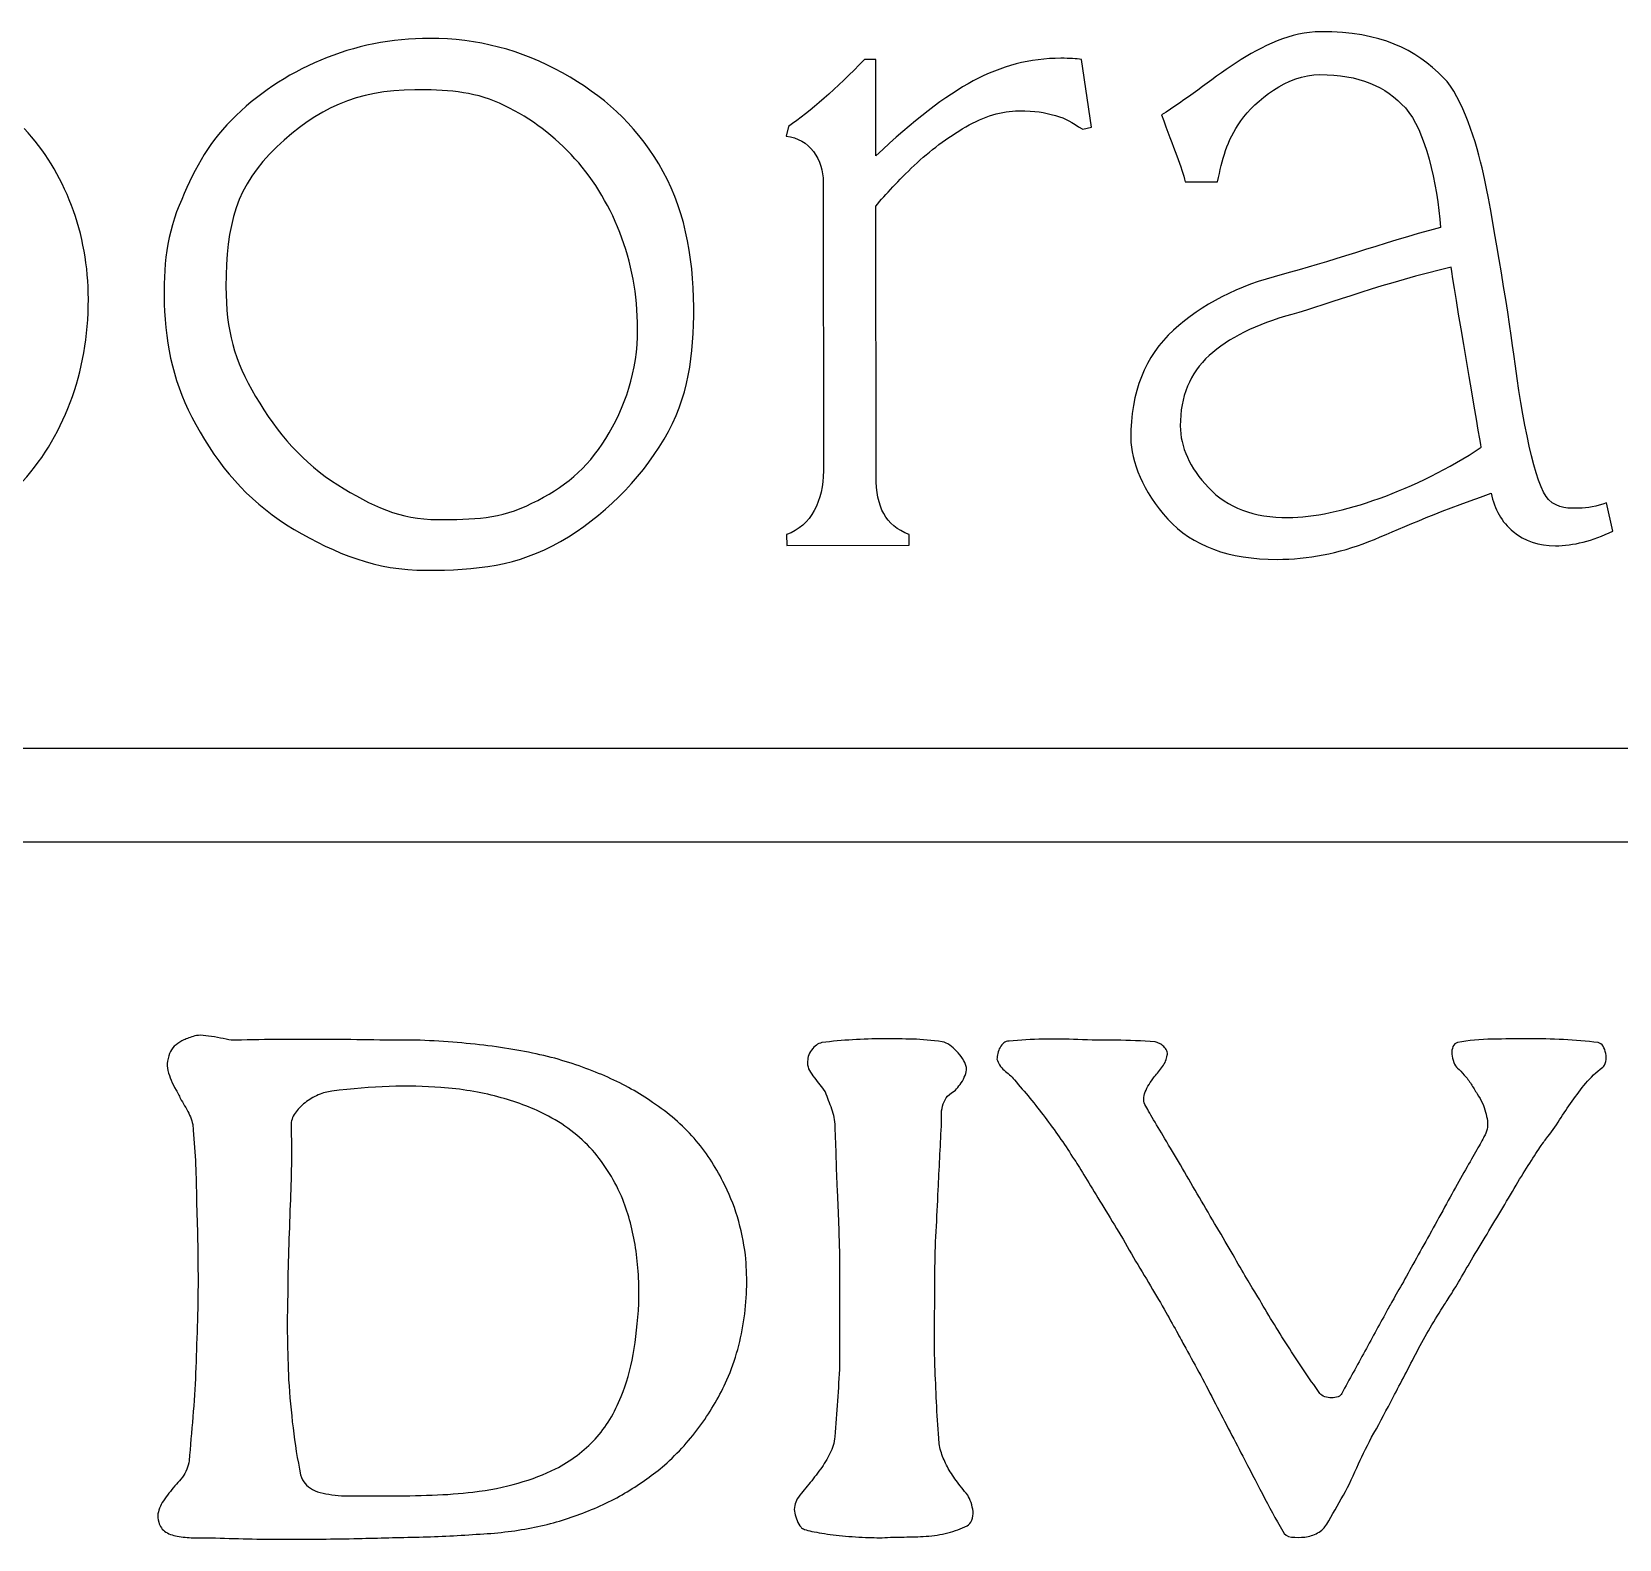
# Model space of a CAD drawing. Header units: inches. Extents: x -0.01 to 5.84, y -0.01 to 1.49.
# Drawn here: x 2.2201 to 2.5606, y 0.2954 to 0.6188 of the extents above; entities that cross this region are included whole.
import ezdxf

# ---------------------------------------------------------------- set-up
doc = ezdxf.new("R2010")
doc.units = ezdxf.units.IN
doc.header["$MEASUREMENT"] = 0

msp = doc.modelspace()

# ---------------------------------------------------------------- linework, layer by layer
at = {"color": 7, "linetype": 'Continuous', "lineweight": 25}
for p, q in [((2.40113, 0.61281), (2.39876, 0.61281)), ((2.40115, 0.59214), (2.40113, 0.61281)), ((2.44746, 0.59829), (2.44525, 0.61285)), ((2.38241, 0.59843), (2.38196, 0.59637)), ((2.44554, 0.59788), (2.44746, 0.59829)), ((2.38987, 0.5865), (2.38992, 0.52458)), ((2.46755, 0.58657), (2.47445, 0.58658)), ((2.40121, 0.52344), (2.40116, 0.58134)), ((2.55925, 0.51164), (2.55789, 0.51772)), ((2.38203, 0.51091), (2.38204, 0.50861)), ((2.40833, 0.50863), (2.40833, 0.51093)), ((2.38204, 0.50861), (2.40833, 0.50863)), ((5.47, 0.465), (1.25, 0.465)), ((1.25, 0.445), (5.47, 0.445))]:
    msp.add_line(p, q, dxfattribs=at)
at = {"color": 7, "linetype": 'Continuous', "lineweight": 25, "flags": 128}
msp.add_lwpolyline([(2.39287, 0.37035), (2.39306, 0.36547), (2.39321, 0.36161)], dxfattribs=at)
at = {"color": 7, "linetype": 'Continuous', "lineweight": 25}
for points, knots in [([(2.33394, 0.60995), (2.32515, 0.61488), (2.31567, 0.61734), (2.30549, 0.61733), (2.29725, 0.61733), (2.28945, 0.61578), (2.2821, 0.61268)], [0, 0, 0, 0, 1, 1, 1, 2, 2, 2, 2]), ([(2.2821, 0.61268), (2.27474, 0.60959), (2.26836, 0.6053), (2.26294, 0.59982), (2.25753, 0.59435), (2.25468, 0.58868), (2.2517, 0.58148)], [2, 2, 2, 2, 3, 3, 3, 4, 4, 4, 4]), ([(2.32046, 0.60342), (2.31464, 0.60607), (2.30858, 0.60633), (2.30226, 0.60632), (2.28979, 0.60631), (2.28133, 0.60222), (2.27265, 0.59406)], [10, 10, 10, 10, 11, 11, 11, 12, 12, 12, 12]), ([(2.27265, 0.59406), (2.26397, 0.5859), (2.26175, 0.57733), (2.26176, 0.56412), (2.26177, 0.55457), (2.26349, 0.5484), (2.26811, 0.54053)], [0, 0, 0, 0, 1, 1, 1, 2, 2, 2, 2]), ([(2.35574, 0.53137), (2.36107, 0.54034), (2.36211, 0.54943), (2.3621, 0.55972), (2.36209, 0.57067), (2.35995, 0.58163), (2.3546, 0.59043)], [10, 10, 10, 10, 11, 11, 11, 12, 12, 12, 12]), ([(2.2517, 0.58148), (2.24872, 0.57427), (2.24819, 0.56671), (2.2486, 0.55882), (2.24909, 0.54932), (2.25114, 0.54157), (2.25619, 0.53289)], [4, 4, 4, 4, 5, 5, 5, 6, 6, 6, 6]), ([(2.34323, 0.53151), (2.34734, 0.53807), (2.35007, 0.54592), (2.35006, 0.55506), (2.35005, 0.5624), (2.34878, 0.56929), (2.34624, 0.57573)], [6, 6, 6, 6, 7, 7, 7, 8, 8, 8, 8]), ([(2.52461, 0.56826), (2.51072, 0.5651), (2.49814, 0.5603), (2.48272, 0.55601), (2.47679, 0.55305), (2.47266, 0.5493)], [1, 1, 1, 1, 2, 2, 3, 3, 3, 3]), ([(2.47266, 0.5493), (2.46853, 0.54554), (2.46646, 0.54052), (2.46647, 0.53424), (2.46647, 0.52969), (2.46849, 0.52526), (2.47252, 0.52098)], [3, 3, 3, 3, 4, 4, 4, 5, 5, 5, 5]), ([(2.47252, 0.52098), (2.47654, 0.51669), (2.48225, 0.51456), (2.48962, 0.51456), (2.50023, 0.51457), (2.51733, 0.52052), (2.53102, 0.52965)], [5, 5, 5, 5, 6, 6, 6, 7, 7, 7, 7]), ([(2.28573, 0.52158), (2.29309, 0.51702), (2.29909, 0.51412), (2.30716, 0.51413), (2.31481, 0.51414), (2.3205, 0.51424), (2.3274, 0.51762)], [3, 3, 3, 3, 4, 4, 4, 5, 5, 5, 5]), ([(2.2764, 0.51204), (2.28528, 0.50682), (2.29393, 0.50324), (2.30469, 0.50325), (2.31537, 0.50326), (2.3244, 0.50417), (2.33352, 0.50945)], [7, 7, 7, 7, 8, 8, 8, 9, 9, 9, 9]), ([(2.26178, 0.40268), (2.26098, 0.40284), (2.26015, 0.403), (2.25843, 0.40332), (2.25763, 0.40343), (2.25688, 0.40348), (2.25613, 0.40354), (2.25553, 0.40351), (2.25508, 0.40341)], [0, 0, 0, 0, 1, 1, 2, 2, 2, 3, 3, 3, 3]), ([(2.30338, 0.40244), (2.30006, 0.40244), (2.29677, 0.40247), (2.29023, 0.40258), (2.28694, 0.4026), (2.28361, 0.4026), (2.28029, 0.4026), (2.277, 0.4026), (2.27046, 0.4026), (2.26717, 0.40255), (2.26384, 0.40244)], [4, 4, 4, 4, 5, 5, 6, 6, 6, 7, 7, 8, 8, 8, 8]), ([(2.41539, 0.40212), (2.41321, 0.40244), (2.41112, 0.40263), (2.40911, 0.40268), (2.40711, 0.40274), (2.40501, 0.40276), (2.40284, 0.40276), (2.39837, 0.40276), (2.39396, 0.40249), (2.3896, 0.40196)], [0, 0, 0, 0, 1, 1, 1, 2, 2, 2, 3, 3, 3, 3]), ([(2.41848, 0.40012), (2.41802, 0.4006), (2.41754, 0.40102), (2.41651, 0.40177), (2.41596, 0.40201), (2.41539, 0.40212)], [3, 3, 3, 3, 4, 4, 5, 5, 5, 5]), ([(2.44451, 0.4026), (2.44202, 0.40271), (2.43953, 0.40274), (2.43705, 0.40268), (2.43456, 0.40263), (2.43212, 0.40249), (2.42975, 0.40228)], [96, 96, 96, 96, 97, 97, 97, 98, 98, 98, 98]), ([(2.46105, 0.40212), (2.45824, 0.40233), (2.45546, 0.40244), (2.44994, 0.40244), (2.44721, 0.40249), (2.44451, 0.4026)], [98, 98, 98, 98, 99, 99, 100, 100, 100, 100]), ([(2.54865, 0.4026), (2.54616, 0.40271), (2.54362, 0.40276), (2.54103, 0.40276), (2.53854, 0.40276), (2.536, 0.40274), (2.53081, 0.40263), (2.52832, 0.40239), (2.52594, 0.40196)], [44, 44, 44, 44, 45, 45, 45, 46, 46, 47, 47, 47, 47]), ([(2.38668, 0.39899), (2.38656, 0.39851), (2.38651, 0.39805), (2.38651, 0.39763), (2.38651, 0.39699), (2.38665, 0.39643), (2.38694, 0.39594)], [59, 59, 59, 59, 60, 60, 60, 61, 61, 61, 61]), ([(2.46365, 0.39923), (2.46375, 0.39955), (2.46373, 0.39987), (2.46357, 0.4002), (2.46341, 0.40052), (2.46319, 0.40081), (2.46292, 0.40108)], [2, 2, 2, 2, 3, 3, 3, 4, 4, 4, 4]), ([(2.41522, 0.38399), (2.41522, 0.38485), (2.41522, 0.38562), (2.41522, 0.38632), (2.41522, 0.38701), (2.4153, 0.38768), (2.41547, 0.38832)], [13, 13, 13, 13, 14, 14, 14, 15, 15, 15, 15]), ([(2.45911, 0.38832), (2.45878, 0.38875), (2.45862, 0.38923), (2.45862, 0.38977), (2.45862, 0.3903), (2.45873, 0.39084), (2.45895, 0.39137)], [8, 8, 8, 8, 9, 9, 9, 10, 10, 10, 10]), ([(2.39321, 0.36161), (2.39332, 0.35866), (2.39338, 0.35575), (2.39338, 0.35286), (2.39338, 0.34944), (2.39338, 0.34607), (2.39338, 0.34275), (2.39338, 0.33944), (2.39338, 0.33612), (2.39338, 0.33281)], [48, 48, 48, 48, 49, 49, 49, 50, 50, 50, 51, 51, 51, 51]), ([(2.41375, 0.34275), (2.41381, 0.34607), (2.41384, 0.34939), (2.41384, 0.3527), (2.41384, 0.35559), (2.41393, 0.3585), (2.4141, 0.36145)], [18, 18, 18, 18, 19, 19, 19, 20, 20, 20, 20]), ([(2.25568, 0.3596), (2.25573, 0.35671), (2.25576, 0.35388), (2.25576, 0.3511), (2.25576, 0.34778), (2.25571, 0.34444), (2.25559, 0.34107)], [43, 43, 43, 43, 44, 44, 44, 45, 45, 45, 45]), ([(2.46722, 0.33714), (2.46938, 0.33329), (2.47152, 0.32933), (2.47362, 0.32526), (2.47573, 0.3212), (2.47781, 0.31719), (2.47987, 0.31323)], [76, 76, 76, 76, 77, 77, 77, 78, 78, 78, 78]), ([(2.50031, 0.32599), (2.49988, 0.32583), (2.49942, 0.32574), (2.49844, 0.32574), (2.49796, 0.32583), (2.49747, 0.32599)], [21, 21, 21, 21, 22, 22, 23, 23, 23, 23]), ([(2.38926, 0.31042), (2.38845, 0.3093), (2.38762, 0.30823), (2.3859, 0.30619), (2.38507, 0.30515), (2.38427, 0.30408)], [43, 43, 43, 43, 44, 44, 45, 45, 45, 45]), ([(2.27872, 0.30737), (2.27912, 0.30689), (2.27966, 0.30646), (2.28104, 0.30571), (2.28178, 0.30545), (2.28258, 0.30529)], [13, 13, 13, 13, 14, 14, 15, 15, 15, 15]), ([(2.28516, 0.30489), (2.28608, 0.30478), (2.28702, 0.30472), (2.288, 0.30472), (2.28897, 0.30472), (2.28995, 0.30472), (2.29092, 0.30472), (2.29189, 0.30472), (2.29281, 0.30472), (2.29453, 0.30472), (2.29536, 0.30472), (2.29616, 0.30472), (2.2996, 0.30472), (2.30287, 0.30478), (2.30596, 0.30489)], [16, 16, 16, 16, 17, 17, 17, 18, 18, 18, 19, 19, 20, 20, 20, 21, 21, 21, 21]), ([(2.25172, 0.29598), (2.25281, 0.29582), (2.25396, 0.29574), (2.25637, 0.29574), (2.25748, 0.29574), (2.25851, 0.29574)], [28, 28, 28, 28, 29, 29, 30, 30, 30, 30]), ([(2.25851, 0.29574), (2.26378, 0.29553), (2.26906, 0.29542), (2.27433, 0.29542), (2.2796, 0.29542), (2.28487, 0.29547), (2.29015, 0.29558)], [26, 26, 26, 26, 27, 27, 27, 28, 28, 28, 28]), ([(2.40249, 0.29574), (2.4041, 0.29585), (2.40567, 0.2959), (2.40877, 0.2959), (2.41034, 0.29595), (2.41195, 0.29606)], [33, 33, 33, 33, 34, 34, 35, 35, 35, 35])]:
    msp.add_open_spline(points, degree=3, knots=knots, dxfattribs=at)
for points in [[(2.49664, 0.61876), (2.48363, 0.61875), (2.47254, 0.60695), (2.46246, 0.60097)], [(2.52294, 0.60892), (2.51684, 0.61504), (2.50965, 0.61877), (2.49664, 0.61876)], [(2.44085, 0.61308), (2.4343, 0.61307), (2.42804, 0.61145), (2.42207, 0.60823)], [(2.44525, 0.61285), (2.4442, 0.613), (2.44273, 0.61308), (2.44085, 0.61308)], [(2.3546, 0.59043), (2.34925, 0.59923), (2.34273, 0.60502), (2.33394, 0.60995)], [(2.39876, 0.61281), (2.3926, 0.60652), (2.38714, 0.60173), (2.38241, 0.59843)], [(2.47949, 0.59967), (2.48263, 0.60406), (2.48933, 0.60959), (2.49641, 0.60959)], [(2.49641, 0.60959), (2.50476, 0.6096), (2.51059, 0.60705), (2.51476, 0.60242)], [(2.42207, 0.60823), (2.41609, 0.60501), (2.40911, 0.59965), (2.40115, 0.59214)], [(2.53151, 0.58832), (2.53004, 0.59482), (2.52708, 0.60471), (2.52294, 0.60892)], [(2.33581, 0.59242), (2.3314, 0.59711), (2.32629, 0.60077), (2.32046, 0.60342)], [(2.42044, 0.59836), (2.42442, 0.60066), (2.42822, 0.60181), (2.43183, 0.60181)], [(2.43183, 0.60181), (2.43552, 0.60181), (2.43716, 0.60148), (2.43967, 0.60081)], [(2.43967, 0.60081), (2.44218, 0.60014), (2.44301, 0.59934), (2.44554, 0.59788)], [(2.46246, 0.60097), (2.46503, 0.59369), (2.46687, 0.58963), (2.46755, 0.58657)], [(2.47445, 0.58658), (2.47558, 0.59148), (2.47627, 0.59517), (2.47949, 0.59967)], [(2.51476, 0.60242), (2.51895, 0.59779), (2.52162, 0.58629), (2.5223, 0.5768)], [(2.22861, 0.58153), (2.2262, 0.58789), (2.22282, 0.59337), (2.21849, 0.598)], [(2.38196, 0.59637), (2.38444, 0.59606), (2.38638, 0.59495), (2.38777, 0.59305)], [(2.40939, 0.59008), (2.41277, 0.59329), (2.41645, 0.59605), (2.42044, 0.59836)], [(2.38777, 0.59305), (2.38917, 0.59112), (2.38987, 0.58894), (2.38987, 0.5865)], [(2.34624, 0.57573), (2.3437, 0.58217), (2.34022, 0.58774), (2.33581, 0.59242)], [(2.40116, 0.58134), (2.40326, 0.58394), (2.406, 0.58685), (2.40939, 0.59008)], [(2.53801, 0.54965), (2.53683, 0.55872), (2.53298, 0.58181), (2.53151, 0.58832)], [(2.23224, 0.56143), (2.23223, 0.56848), (2.23102, 0.57517), (2.22861, 0.58153)], [(2.5223, 0.5768), (2.50943, 0.57334), (2.49781, 0.56913), (2.48833, 0.56671)], [(2.48833, 0.56671), (2.47886, 0.56429), (2.47107, 0.5603), (2.46498, 0.55475)], [(2.53102, 0.52965), (2.53087, 0.53064), (2.52484, 0.56535), (2.52461, 0.56826)], [(2.22836, 0.53926), (2.23095, 0.54608), (2.23224, 0.55347), (2.23224, 0.56143)], [(2.46498, 0.55475), (2.45889, 0.54918), (2.45585, 0.54147), (2.45586, 0.53159)], [(2.54549, 0.51843), (2.54257, 0.52135), (2.53982, 0.53562), (2.53801, 0.54965)], [(2.21732, 0.52138), (2.22209, 0.52649), (2.22577, 0.53244), (2.22836, 0.53926)], [(2.26811, 0.54053), (2.27273, 0.53267), (2.27837, 0.52615), (2.28573, 0.52158)], [(2.25619, 0.53289), (2.26124, 0.52421), (2.26752, 0.51726), (2.2764, 0.51204)], [(2.3274, 0.51762), (2.3343, 0.52101), (2.33912, 0.52493), (2.34323, 0.53151)], [(2.33352, 0.50945), (2.34264, 0.51472), (2.3504, 0.52239), (2.35574, 0.53137)], [(2.45586, 0.53159), (2.45587, 0.52671), (2.45851, 0.52003), (2.46378, 0.51425)], [(2.38992, 0.52458), (2.38993, 0.52137), (2.38927, 0.51853), (2.38795, 0.51608)], [(2.40285, 0.51541), (2.40176, 0.5174), (2.40121, 0.52007), (2.40121, 0.52344)], [(2.50689, 0.50941), (2.51336, 0.51194), (2.52031, 0.51539), (2.53318, 0.51977)], [(2.53318, 0.51977), (2.53386, 0.51632), (2.53542, 0.51359), (2.53787, 0.51156)], [(2.55203, 0.51657), (2.54992, 0.51657), (2.54756, 0.51636), (2.54549, 0.51843)], [(2.55789, 0.51772), (2.55579, 0.51695), (2.55383, 0.51657), (2.55203, 0.51657)], [(2.38795, 0.51608), (2.38664, 0.51363), (2.38466, 0.5119), (2.38203, 0.51091)], [(2.40833, 0.51093), (2.40577, 0.51192), (2.40394, 0.51341), (2.40285, 0.51541)], [(2.46378, 0.51425), (2.46905, 0.50848), (2.47687, 0.50559), (2.48726, 0.5056)], [(2.53787, 0.51156), (2.54031, 0.50954), (2.54334, 0.50852), (2.54695, 0.50852)], [(2.54695, 0.50852), (2.55079, 0.50853), (2.55489, 0.50957), (2.55925, 0.51164)], [(2.48726, 0.5056), (2.49388, 0.50561), (2.50042, 0.50688), (2.50689, 0.50941)], [(2.25275, 0.40252), (2.25212, 0.40225), (2.25155, 0.40191), (2.25104, 0.40148)], [(2.25508, 0.40341), (2.25416, 0.40308), (2.25338, 0.40279), (2.25275, 0.40252)], [(2.26384, 0.40244), (2.26327, 0.40244), (2.26258, 0.40252), (2.26178, 0.40268)], [(2.31886, 0.40116), (2.31404, 0.4018), (2.30889, 0.40223), (2.30338, 0.40244)], [(2.3896, 0.40196), (2.38914, 0.40185), (2.38874, 0.40166), (2.3884, 0.4014)], [(2.42861, 0.40188), (2.42829, 0.40161), (2.42801, 0.40129), (2.4278, 0.40092)], [(2.42975, 0.40228), (2.42931, 0.40228), (2.42894, 0.40215), (2.42861, 0.40188)], [(2.46203, 0.40172), (2.4617, 0.40188), (2.46138, 0.40201), (2.46105, 0.40212)], [(2.52594, 0.40196), (2.52551, 0.40185), (2.52518, 0.40156), (2.52497, 0.40108)], [(2.55611, 0.40196), (2.55362, 0.40228), (2.55114, 0.40249), (2.54865, 0.4026)], [(2.55717, 0.40116), (2.5569, 0.40159), (2.55654, 0.40185), (2.55611, 0.40196)], [(2.24983, 0.40004), (2.24955, 0.3995), (2.24934, 0.39881), (2.24923, 0.39795)], [(2.25104, 0.40148), (2.25052, 0.40105), (2.25012, 0.40057), (2.24983, 0.40004)], [(2.33227, 0.39859), (2.32814, 0.39966), (2.32367, 0.40052), (2.31886, 0.40116)], [(2.3437, 0.3945), (2.3402, 0.39605), (2.33639, 0.39741), (2.33227, 0.39859)], [(2.38736, 0.40036), (2.38702, 0.39993), (2.38679, 0.39947), (2.38668, 0.39899)], [(2.3884, 0.4014), (2.38805, 0.40113), (2.38771, 0.40078), (2.38736, 0.40036)], [(2.41977, 0.39851), (2.41937, 0.3991), (2.41894, 0.39964), (2.41848, 0.40012)], [(2.42054, 0.39683), (2.42043, 0.39736), (2.42017, 0.39792), (2.41977, 0.39851)], [(2.42731, 0.39964), (2.4272, 0.39915), (2.42715, 0.39875), (2.42715, 0.39843)], [(2.4278, 0.40092), (2.42758, 0.40054), (2.42742, 0.40012), (2.42731, 0.39964)], [(2.46292, 0.40108), (2.46265, 0.40134), (2.46235, 0.40156), (2.46203, 0.40172)], [(2.46268, 0.39683), (2.46322, 0.39757), (2.46354, 0.39838), (2.46365, 0.39923)], [(2.52497, 0.40108), (2.52475, 0.4006), (2.52467, 0.40006), (2.52472, 0.39947)], [(2.52472, 0.39947), (2.52478, 0.39888), (2.52491, 0.3983), (2.52513, 0.39771)], [(2.55774, 0.39964), (2.55763, 0.40022), (2.55744, 0.40073), (2.55717, 0.40116)], [(2.55774, 0.39787), (2.55784, 0.39846), (2.55784, 0.39904), (2.55774, 0.39964)], [(2.24923, 0.39795), (2.24912, 0.39731), (2.24915, 0.39664), (2.24932, 0.39594)], [(2.24932, 0.39594), (2.24949, 0.39525), (2.24972, 0.39455), (2.25, 0.39386)], [(2.38694, 0.39594), (2.38722, 0.39546), (2.38756, 0.39495), (2.38797, 0.39442)], [(2.41994, 0.3941), (2.42023, 0.39463), (2.42043, 0.39517), (2.42054, 0.3957)], [(2.42054, 0.3957), (2.42066, 0.39624), (2.42066, 0.39661), (2.42054, 0.39683)], [(2.42715, 0.39843), (2.42726, 0.398), (2.42745, 0.39757), (2.42772, 0.39715)], [(2.42772, 0.39715), (2.42799, 0.39672), (2.42831, 0.39634), (2.42869, 0.39602)], [(2.42869, 0.39602), (2.42907, 0.3957), (2.42945, 0.39538), (2.42983, 0.39506)], [(2.42983, 0.39506), (2.4302, 0.39474), (2.43056, 0.39436), (2.43088, 0.39394)], [(2.46089, 0.39458), (2.46154, 0.39533), (2.46213, 0.39608), (2.46268, 0.39683)], [(2.52513, 0.39771), (2.52534, 0.39712), (2.52562, 0.39672), (2.52594, 0.3965)], [(2.52594, 0.3965), (2.52637, 0.39608), (2.52686, 0.39557), (2.5274, 0.39498)], [(2.55344, 0.39322), (2.55446, 0.39444), (2.55568, 0.3956), (2.55709, 0.39667)], [(2.55709, 0.39667), (2.55741, 0.39688), (2.55763, 0.39728), (2.55774, 0.39787)], [(2.25, 0.39386), (2.25029, 0.39316), (2.25063, 0.39247), (2.25104, 0.39177)], [(2.25104, 0.39177), (2.25144, 0.39107), (2.25181, 0.39035), (2.25215, 0.38961)], [(2.30785, 0.39233), (2.30086, 0.39287), (2.29307, 0.3926), (2.28447, 0.39153)], [(2.32006, 0.39033), (2.31628, 0.39134), (2.31221, 0.39201), (2.30785, 0.39233)], [(2.35324, 0.38912), (2.35037, 0.39116), (2.34719, 0.39295), (2.3437, 0.3945)], [(2.38797, 0.39442), (2.38837, 0.39388), (2.38877, 0.39338), (2.38917, 0.39289)], [(2.38917, 0.39289), (2.38957, 0.39241), (2.38994, 0.3919), (2.39029, 0.39137)], [(2.41797, 0.39153), (2.41831, 0.39185), (2.41865, 0.39223), (2.419, 0.39266)], [(2.419, 0.39266), (2.41934, 0.39308), (2.41966, 0.39356), (2.41994, 0.3941)], [(2.43088, 0.39394), (2.43315, 0.39137), (2.43534, 0.3887), (2.43745, 0.38591)], [(2.45895, 0.39137), (2.45916, 0.3919), (2.45943, 0.39244), (2.45976, 0.39298)], [(2.45976, 0.39298), (2.46008, 0.39351), (2.46046, 0.39404), (2.46089, 0.39458)], [(2.5274, 0.39498), (2.52794, 0.39439), (2.52843, 0.39375), (2.52886, 0.39305)], [(2.52886, 0.39305), (2.52929, 0.39236), (2.52972, 0.39167), (2.53016, 0.39097)], [(2.55052, 0.38937), (2.55143, 0.3907), (2.55241, 0.39199), (2.55344, 0.39322)], [(2.25215, 0.38961), (2.25284, 0.38854), (2.25344, 0.38746), (2.25396, 0.3864)], [(2.27872, 0.38905), (2.27786, 0.38835), (2.27714, 0.3876), (2.27657, 0.3868)], [(2.28155, 0.39073), (2.28052, 0.3903), (2.27957, 0.38974), (2.27872, 0.38905)], [(2.28447, 0.39153), (2.28355, 0.39142), (2.28258, 0.39116), (2.28155, 0.39073)], [(2.3302, 0.38656), (2.32722, 0.38806), (2.32384, 0.38931), (2.32006, 0.39033)], [(2.36218, 0.38142), (2.35966, 0.38431), (2.35668, 0.38688), (2.35324, 0.38912)], [(2.39029, 0.39137), (2.39074, 0.39019), (2.3912, 0.38899), (2.39166, 0.38776)], [(2.41547, 0.38832), (2.41565, 0.38896), (2.4159, 0.38955), (2.41625, 0.39009)], [(2.41625, 0.39009), (2.41659, 0.39062), (2.41716, 0.3911), (2.41797, 0.39153)], [(2.46105, 0.38487), (2.46019, 0.38632), (2.45954, 0.38746), (2.45911, 0.38832)], [(2.53016, 0.39097), (2.53059, 0.39027), (2.53097, 0.38961), (2.53129, 0.38896)], [(2.53129, 0.38896), (2.53183, 0.38768), (2.53219, 0.38642), (2.53235, 0.38519)], [(2.54784, 0.38535), (2.5487, 0.38669), (2.5496, 0.38803), (2.55052, 0.38937)], [(2.25396, 0.3864), (2.25447, 0.38533), (2.25473, 0.38425), (2.25473, 0.38319)], [(2.27657, 0.3868), (2.27599, 0.386), (2.27571, 0.38511), (2.27571, 0.38415)], [(2.34035, 0.37886), (2.3376, 0.38196), (2.33421, 0.38452), (2.3302, 0.38656)], [(2.39166, 0.38776), (2.39212, 0.38653), (2.39235, 0.38527), (2.39235, 0.38399)], [(2.43745, 0.38591), (2.43956, 0.38313), (2.44153, 0.3803), (2.44337, 0.37741)], [(2.46397, 0.37998), (2.46289, 0.3818), (2.46192, 0.38343), (2.46105, 0.38487)], [(2.53235, 0.38519), (2.53251, 0.38396), (2.53227, 0.38281), (2.53162, 0.38174)], [(2.54492, 0.38126), (2.546, 0.38265), (2.54697, 0.38402), (2.54784, 0.38535)], [(2.25473, 0.38319), (2.25496, 0.38073), (2.25513, 0.37824), (2.25525, 0.37573)], [(2.27571, 0.38415), (2.27582, 0.38137), (2.27585, 0.37856), (2.27579, 0.37573)], [(2.36837, 0.37212), (2.36676, 0.37543), (2.3647, 0.37853), (2.36218, 0.38142)], [(2.39235, 0.38399), (2.39246, 0.38174), (2.39255, 0.37947), (2.39261, 0.37717)], [(2.41487, 0.37717), (2.41499, 0.37947), (2.4151, 0.38174), (2.41522, 0.38399)], [(2.53162, 0.38174), (2.53129, 0.3811), (2.53078, 0.38016), (2.53008, 0.37894)], [(2.34688, 0.36827), (2.34527, 0.37222), (2.3431, 0.37575), (2.34035, 0.37886)], [(2.46738, 0.3742), (2.46619, 0.37623), (2.46505, 0.37816), (2.46397, 0.37998)], [(2.53008, 0.37894), (2.52937, 0.3777), (2.52856, 0.37629), (2.52764, 0.37468)], [(2.54038, 0.37444), (2.54135, 0.37599), (2.54224, 0.37738), (2.54305, 0.37861)], [(2.54305, 0.37861), (2.54387, 0.37984), (2.54449, 0.38073), (2.54492, 0.38126)], [(2.25525, 0.37573), (2.25536, 0.37321), (2.25542, 0.37067), (2.25542, 0.36811)], [(2.27579, 0.37573), (2.27573, 0.37289), (2.27565, 0.37003), (2.27553, 0.36714)], [(2.39261, 0.37717), (2.39267, 0.37487), (2.39275, 0.3726), (2.39287, 0.37035)], [(2.41453, 0.37035), (2.41464, 0.3726), (2.41476, 0.37487), (2.41487, 0.37717)], [(2.44337, 0.37741), (2.44391, 0.37666), (2.44461, 0.37557), (2.44548, 0.37412)], [(2.52764, 0.37468), (2.52672, 0.37308), (2.52575, 0.37134), (2.52472, 0.36947)], [(2.37146, 0.36457), (2.37066, 0.36725), (2.36963, 0.36976), (2.36837, 0.37212)], [(2.44548, 0.37412), (2.44634, 0.37268), (2.44732, 0.37107), (2.4484, 0.36931)], [(2.47103, 0.36794), (2.46979, 0.37008), (2.46857, 0.37217), (2.46738, 0.3742)], [(2.5373, 0.36931), (2.53838, 0.37118), (2.5394, 0.37289), (2.54038, 0.37444)], [(2.25542, 0.36811), (2.25553, 0.36532), (2.25562, 0.36249), (2.25568, 0.3596)], [(2.34963, 0.35792), (2.34905, 0.36161), (2.34814, 0.36506), (2.34688, 0.36827)], [(2.4141, 0.36145), (2.41427, 0.36439), (2.41441, 0.36735), (2.41453, 0.37035)], [(2.4484, 0.36931), (2.44948, 0.36754), (2.45064, 0.36564), (2.45189, 0.36361)], [(2.47476, 0.36161), (2.47352, 0.36369), (2.47227, 0.3658), (2.47103, 0.36794)], [(2.52472, 0.36947), (2.5237, 0.3676), (2.52264, 0.36567), (2.52156, 0.36369)], [(2.53397, 0.36369), (2.53511, 0.36556), (2.53621, 0.36744), (2.5373, 0.36931)], [(2.27553, 0.36714), (2.27542, 0.36393), (2.2753, 0.3607), (2.27519, 0.35743)], [(2.37318, 0.35639), (2.37284, 0.35917), (2.37226, 0.3619), (2.37146, 0.36457)], [(2.45189, 0.36361), (2.45313, 0.36158), (2.45435, 0.35952), (2.45554, 0.35743)], [(2.47817, 0.35575), (2.47714, 0.35757), (2.476, 0.35952), (2.47476, 0.36161)], [(2.52156, 0.36369), (2.52048, 0.36171), (2.5194, 0.35976), (2.51832, 0.35784)], [(2.53056, 0.35808), (2.5317, 0.35995), (2.53283, 0.36182), (2.53397, 0.36369)], [(2.35032, 0.34596), (2.35043, 0.35024), (2.3502, 0.35423), (2.34963, 0.35792)], [(2.51832, 0.35784), (2.51723, 0.35591), (2.51623, 0.35412), (2.51532, 0.35246)], [(2.52748, 0.35286), (2.5284, 0.35447), (2.52943, 0.3562), (2.53056, 0.35808)], [(2.27519, 0.35743), (2.27507, 0.35417), (2.27502, 0.35094), (2.27502, 0.34773)], [(2.37293, 0.34291), (2.37355, 0.34751), (2.37364, 0.352), (2.37318, 0.35639)], [(2.45554, 0.35743), (2.45673, 0.35535), (2.45794, 0.35329), (2.45919, 0.35126)], [(2.48101, 0.35086), (2.48014, 0.3523), (2.47919, 0.35393), (2.47817, 0.35575)], [(2.45919, 0.35126), (2.46043, 0.34922), (2.46157, 0.3473), (2.4626, 0.34548)], [(2.48312, 0.34741), (2.48257, 0.34826), (2.48187, 0.34941), (2.48101, 0.35086)], [(2.51532, 0.35246), (2.5144, 0.3508), (2.51356, 0.3493), (2.5128, 0.34797)], [(2.52497, 0.34861), (2.52572, 0.34984), (2.52656, 0.35126), (2.52748, 0.35286)], [(2.27502, 0.34773), (2.2749, 0.34473), (2.27487, 0.34171), (2.27493, 0.33866)], [(2.48952, 0.3369), (2.4873, 0.34037), (2.48517, 0.34388), (2.48312, 0.34741)], [(2.5128, 0.34797), (2.51204, 0.34663), (2.51145, 0.34559), (2.51102, 0.34484)], [(2.52318, 0.3458), (2.52361, 0.34644), (2.52421, 0.34738), (2.52497, 0.34861)], [(2.34911, 0.33505), (2.34969, 0.33837), (2.35009, 0.342), (2.35032, 0.34596)], [(2.4626, 0.34548), (2.46362, 0.34366), (2.46454, 0.34203), (2.46535, 0.34059)], [(2.51102, 0.34484), (2.50939, 0.34184), (2.50774, 0.33882), (2.50607, 0.33577)], [(2.51726, 0.33569), (2.51905, 0.33912), (2.52102, 0.34248), (2.52318, 0.3458)], [(2.25559, 0.34107), (2.25548, 0.3377), (2.25536, 0.33435), (2.25525, 0.33104)], [(2.36923, 0.3296), (2.37106, 0.33387), (2.37229, 0.33831), (2.37293, 0.34291)], [(2.41384, 0.33264), (2.41373, 0.33607), (2.4137, 0.33944), (2.41375, 0.34275)], [(2.46535, 0.34059), (2.46616, 0.33914), (2.46678, 0.33799), (2.46722, 0.33714)], [(2.27493, 0.33866), (2.27499, 0.33561), (2.27507, 0.33259), (2.27519, 0.3296)], [(2.34653, 0.32606), (2.34768, 0.32874), (2.34854, 0.33173), (2.34911, 0.33505)], [(2.49642, 0.32671), (2.49404, 0.33002), (2.49174, 0.33342), (2.48952, 0.3369)], [(2.50607, 0.33577), (2.50439, 0.33272), (2.50274, 0.3297), (2.50112, 0.32671)], [(2.51215, 0.3259), (2.51377, 0.32901), (2.51548, 0.33227), (2.51726, 0.33569)], [(2.25525, 0.33104), (2.25513, 0.32794), (2.25493, 0.32481), (2.25465, 0.32165)], [(2.39338, 0.33281), (2.39315, 0.32767), (2.39281, 0.32254), (2.39235, 0.3174)], [(2.41418, 0.32486), (2.41407, 0.32748), (2.41395, 0.33008), (2.41384, 0.33264)], [(2.27519, 0.3296), (2.27542, 0.32617), (2.27573, 0.32275), (2.27614, 0.31933)], [(2.36364, 0.31997), (2.36588, 0.32307), (2.36774, 0.32628), (2.36923, 0.3296)], [(2.34095, 0.31692), (2.3433, 0.31949), (2.34516, 0.32254), (2.34653, 0.32606)], [(2.4147, 0.31708), (2.41447, 0.31965), (2.4143, 0.32224), (2.41418, 0.32486)], [(2.49747, 0.32599), (2.49699, 0.32615), (2.49663, 0.32639), (2.49642, 0.32671)], [(2.50112, 0.32671), (2.50101, 0.32639), (2.50074, 0.32615), (2.50031, 0.32599)], [(2.50802, 0.3182), (2.50937, 0.32066), (2.51075, 0.32323), (2.51215, 0.3259)], [(2.25465, 0.32165), (2.25436, 0.3185), (2.2541, 0.31537), (2.25387, 0.31227)], [(2.27614, 0.31933), (2.27654, 0.3159), (2.27708, 0.31253), (2.27777, 0.30922)], [(2.33244, 0.3105), (2.33576, 0.31221), (2.3386, 0.31435), (2.34095, 0.31692)], [(2.35582, 0.31131), (2.3588, 0.31398), (2.36141, 0.31686), (2.36364, 0.31997)], [(2.39235, 0.3174), (2.39224, 0.31612), (2.39189, 0.31491), (2.39132, 0.31379)], [(2.41522, 0.31395), (2.41487, 0.31497), (2.4147, 0.31601), (2.4147, 0.31708)], [(2.50469, 0.31163), (2.50555, 0.31355), (2.50666, 0.31574), (2.50802, 0.3182)], [(2.39132, 0.31379), (2.39074, 0.31267), (2.39006, 0.31154), (2.38926, 0.31042)], [(2.41651, 0.31098), (2.41599, 0.31195), (2.41556, 0.31293), (2.41522, 0.31395)], [(2.25336, 0.31042), (2.25313, 0.30983), (2.25281, 0.30927), (2.25241, 0.30874)], [(2.25387, 0.31227), (2.25376, 0.31163), (2.25359, 0.31101), (2.25336, 0.31042)], [(2.32444, 0.30745), (2.32737, 0.30831), (2.33003, 0.30932), (2.33244, 0.3105)], [(2.34782, 0.30561), (2.35075, 0.30737), (2.35341, 0.30927), (2.35582, 0.31131)], [(2.4184, 0.30801), (2.41765, 0.30903), (2.41702, 0.31002), (2.41651, 0.31098)], [(2.47987, 0.31323), (2.48127, 0.31055), (2.48268, 0.30785), (2.48409, 0.30513)], [(2.50145, 0.30489), (2.50263, 0.30702), (2.50372, 0.30927), (2.50469, 0.31163)], [(2.25112, 0.30721), (2.25066, 0.30673), (2.25023, 0.30622), (2.24983, 0.30569)], [(2.25241, 0.30874), (2.25201, 0.3082), (2.25158, 0.30769), (2.25112, 0.30721)], [(2.27777, 0.30922), (2.278, 0.30847), (2.27831, 0.30785), (2.27872, 0.30737)], [(2.31473, 0.30553), (2.31828, 0.30595), (2.32152, 0.3066), (2.32444, 0.30745)], [(2.42089, 0.30489), (2.41997, 0.30595), (2.41914, 0.307), (2.4184, 0.30801)], [(2.24863, 0.30408), (2.24823, 0.30355), (2.24791, 0.30301), (2.24768, 0.30248)], [(2.24983, 0.30569), (2.24943, 0.30515), (2.24903, 0.30462), (2.24863, 0.30408)], [(2.28258, 0.30529), (2.28338, 0.30513), (2.28424, 0.30499), (2.28516, 0.30489)], [(2.30596, 0.30489), (2.30906, 0.30499), (2.31198, 0.30521), (2.31473, 0.30553)], [(2.33828, 0.30104), (2.34172, 0.30232), (2.3449, 0.30384), (2.34782, 0.30561)], [(2.38427, 0.30408), (2.38404, 0.30366), (2.38387, 0.30317), (2.38376, 0.30264)], [(2.42158, 0.30328), (2.42134, 0.30392), (2.42112, 0.30446), (2.42089, 0.30489)], [(2.42201, 0.30136), (2.42195, 0.302), (2.4218, 0.30264), (2.42158, 0.30328)], [(2.48409, 0.30513), (2.48549, 0.3024), (2.48695, 0.29975), (2.48847, 0.29718)], [(2.49788, 0.29863), (2.49907, 0.30066), (2.50025, 0.30274), (2.50145, 0.30489)], [(2.24717, 0.30088), (2.24705, 0.30034), (2.24711, 0.29975), (2.24734, 0.29911)], [(2.24768, 0.30248), (2.24745, 0.30194), (2.24728, 0.30141), (2.24717, 0.30088)], [(2.32797, 0.29799), (2.33164, 0.29873), (2.33507, 0.29975), (2.33828, 0.30104)], [(2.38376, 0.30264), (2.38364, 0.3021), (2.38364, 0.30157), (2.38376, 0.30104)], [(2.38376, 0.30104), (2.38387, 0.3005), (2.38404, 0.29996), (2.38427, 0.29943)], [(2.42175, 0.29951), (2.42198, 0.3001), (2.42206, 0.30072), (2.42201, 0.30136)], [(2.24734, 0.29911), (2.24757, 0.29815), (2.24808, 0.29742), (2.24889, 0.29694)], [(2.24889, 0.29694), (2.24969, 0.29646), (2.25063, 0.29614), (2.25172, 0.29598)], [(2.30321, 0.2959), (2.30757, 0.29601), (2.31192, 0.29622), (2.31628, 0.29654)], [(2.31628, 0.29654), (2.3204, 0.29675), (2.3243, 0.29724), (2.32797, 0.29799)], [(2.38427, 0.29943), (2.3845, 0.29889), (2.38479, 0.29841), (2.38513, 0.29799)], [(2.38513, 0.29799), (2.38536, 0.29767), (2.38613, 0.29737), (2.38745, 0.2971)], [(2.38745, 0.2971), (2.38877, 0.29684), (2.39029, 0.29659), (2.39201, 0.29638)], [(2.39201, 0.29638), (2.39373, 0.29617), (2.39556, 0.29601), (2.39751, 0.2959)], [(2.41195, 0.29606), (2.41355, 0.29617), (2.4151, 0.29641), (2.41659, 0.29678)], [(2.41659, 0.29678), (2.41808, 0.29716), (2.41945, 0.29767), (2.42072, 0.29831)], [(2.42072, 0.29831), (2.42117, 0.29852), (2.42152, 0.29892), (2.42175, 0.29951)], [(2.48847, 0.29718), (2.48879, 0.29643), (2.48941, 0.29601), (2.49033, 0.2959)], [(2.49317, 0.2959), (2.49415, 0.29601), (2.49506, 0.2963), (2.49593, 0.29678)], [(2.49593, 0.29678), (2.4968, 0.29726), (2.49744, 0.29788), (2.49788, 0.29863)], [(2.29015, 0.29558), (2.2945, 0.29569), (2.29886, 0.29579), (2.30321, 0.2959)], [(2.39751, 0.2959), (2.39946, 0.29579), (2.40112, 0.29574), (2.40249, 0.29574)], [(2.49033, 0.2959), (2.49125, 0.29579), (2.4922, 0.29579), (2.49317, 0.2959)]]:
    msp.add_open_spline(points, degree=3, dxfattribs=at)

doc.saveas('drawing.dxf')
